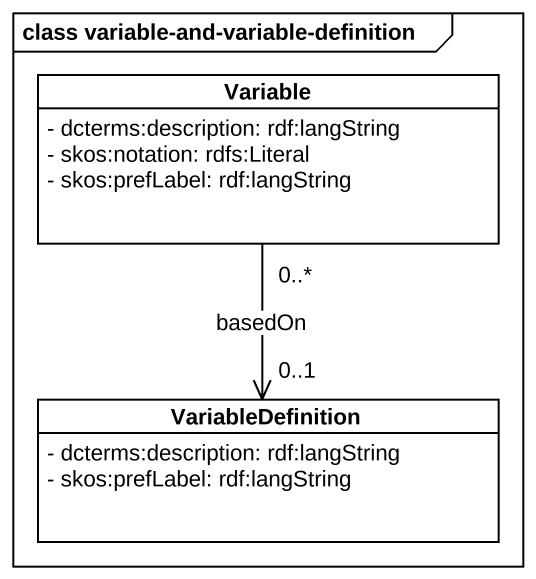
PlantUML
@startuml
mainframe class variable-and-variable-definition
hide circle
hide empty members
skinparam classAttributeIconSize 0
class Variable #FFFFFF {
  - dcterms:description: rdf:langString
  - skos:notation: rdfs:Literal
  - skos:prefLabel: rdf:langString
}
class VariableDefinition #FFFFFF {
  - dcterms:description: rdf:langString
  - skos:prefLabel: rdf:langString
}
Variable "0..*" --> "0..1" VariableDefinition : basedOn
@enduml
